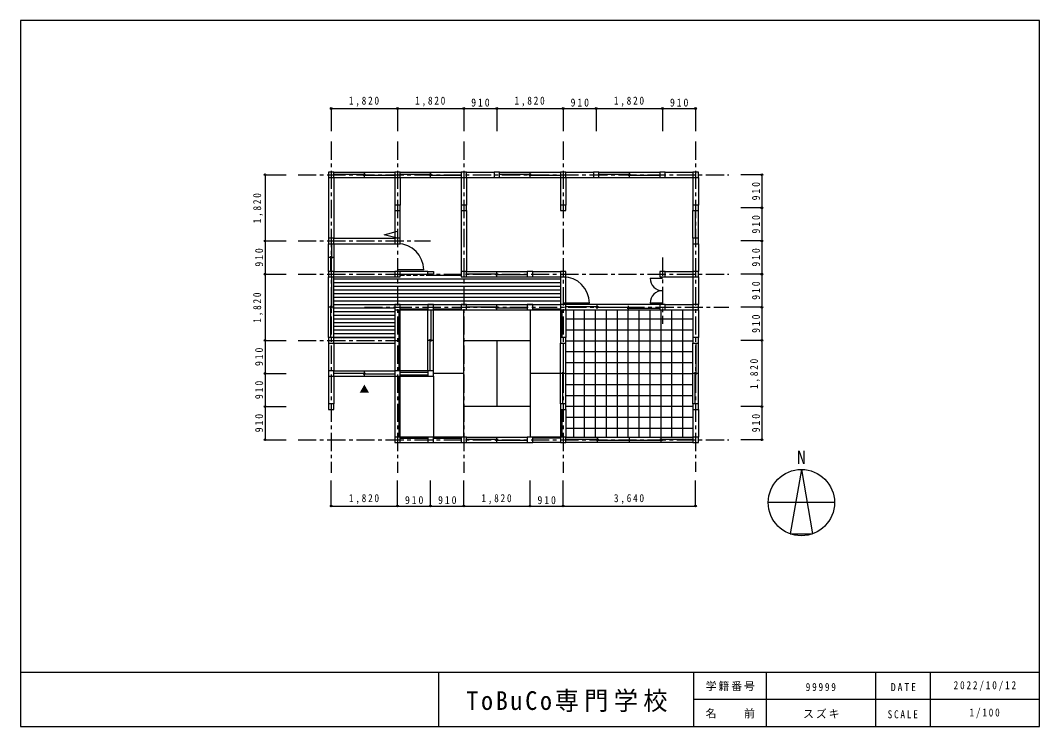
# Model space of a CAD drawing. Units: millimetres at full size, sheet at 1:100. Extents: x -14000 to 14000, y -9700 to 9700.
import ezdxf
from ezdxf.enums import TextEntityAlignment as Align

# ---------------------------------------------------------------- set-up
doc = ezdxf.new("R2010")
doc.units = ezdxf.units.MM
doc.header["$LTSCALE"] = 100
doc.header["$PDMODE"] = 32
doc.header["$PDSIZE"] = 50
doc.linetypes.add('CHAIN1', pattern=[8, 5, -1, 1, -1])
doc.linetypes.add('DASHED1', pattern=[1.8, 1.2, -0.6])
for name, color, linetype in [('0-0_基準線', 4, 'CHAIN1'), ('0-1_柱', 7, 'Continuous'), ('0-2_開口部', 3, 'Continuous'), ('0-3', 3, 'Continuous'), ('0-4', 4, 'Continuous'), ('0-5', 7, 'Continuous'), ('0-6', 4, 'Continuous'), ('0-8', 7, 'Continuous'), ('F-F', 7, 'Continuous')]:
    doc.layers.add(name, color=color, linetype=linetype)
doc.styles.add('ＭＳ ゴシック', font='')
doc.styles.get('ＭＳ ゴシック').set_extended_font_data('MS Gothic')

msp = doc.modelspace()

# ---------------------------------------------------------------- linework, layer by layer
at = {"layer": '0-0_基準線'}
for p, q in [((-5460, 6370), (-5460, -2730)), ((-3640, 6370), (-3640, -2730)), ((-1820, 6370), (-1820, -2730)), ((910, 6370), (910, -2730)), ((4550, 6370), (4550, -2700.8)), ((-6370, 5460), (5460, 5460)), ((-6370, 3640), (-2730, 3640)), ((3640, 3185), (3640, 1365)), ((-6370, 2730), (5460, 2730)), ((-4550, 1820), (5460, 1820)), ((-6370, 910), (-3640, 910)), ((-6370, -1820), (5460, -1820))]:
    msp.add_line(p, q, dxfattribs=at)
at = {"layer": '0-1_柱'}
msp.add_line((4475, 4475), (4625, 4475), dxfattribs=at)
for points in [[(-5535, 5385), (-5385, 5385), (-5385, 5535), (-5535, 5535)], [(-3715, 5385), (-3565, 5385), (-3565, 5535), (-3715, 5535)], [(-1895, 5385), (-1745, 5385), (-1745, 5535), (-1895, 5535)], [(-985, 5385), (-835, 5385), (-835, 5535), (-985, 5535)], [(835, 5385), (985, 5385), (985, 5535), (835, 5535)], [(1745, 5385), (1895, 5385), (1895, 5535), (1745, 5535)], [(3565, 5385), (3715, 5385), (3715, 5535), (3565, 5535)], [(4475, 5385), (4625, 5385), (4625, 5535), (4475, 5535)], [(-3715, 4475), (-3565, 4475), (-3565, 4625), (-3715, 4625)], [(-1895, 4475), (-1745, 4475), (-1745, 4625), (-1895, 4625)], [(835, 4475), (985, 4475), (985, 4625), (835, 4625)], [(-5535, 3565), (-5385, 3565), (-5385, 3715), (-5535, 3715)], [(-3715, 3565), (-3565, 3565), (-3565, 3715), (-3715, 3715)], [(4475, 3565), (4625, 3565), (4625, 3715), (4475, 3715)], [(-5535, 2655), (-5385, 2655), (-5385, 2805), (-5535, 2805)], [(-3715, 2655), (-3565, 2655), (-3565, 2805), (-3715, 2805)], [(-1895, 2655), (-1745, 2655), (-1745, 2805), (-1895, 2805)], [(-75, 2655), (75, 2655), (75, 2805), (-75, 2805)], [(835, 2655), (985, 2655), (985, 2805), (835, 2805)], [(3565, 2655), (3715, 2655), (3715, 2805), (3565, 2805)], [(4475, 2655), (4625, 2655), (4625, 2805), (4475, 2805)], [(-3715, 1745), (-3565, 1745), (-3565, 1895), (-3715, 1895)], [(-2805, 1745), (-2655, 1745), (-2655, 1895), (-2805, 1895)], [(-1895, 1745), (-1745, 1745), (-1745, 1895), (-1895, 1895)], [(-75, 1745), (75, 1745), (75, 1895), (-75, 1895)], [(835, 1745), (985, 1745), (985, 1895), (835, 1895)], [(3565, 1745), (3715, 1745), (3715, 1895), (3565, 1895)], [(4475, 1745), (4625, 1745), (4625, 1895), (4475, 1895)], [(-5535, 835), (-5385, 835), (-5385, 985), (-5535, 985)], [(835, 835), (985, 835), (985, 985), (835, 985)], [(4475, 835), (4625, 835), (4625, 985), (4475, 985)], [(-5535, -75), (-5385, -75), (-5385, 75), (-5535, 75)], [(-3715, -75), (-3565, -75), (-3565, 75), (-3715, 75)], [(-2805, -75), (-2655, -75), (-2655, 75), (-2805, 75)], [(-5535, -985), (-5385, -985), (-5385, -835), (-5535, -835)], [(835, -985), (985, -985), (985, -835), (835, -835)], [(4475, -985), (4625, -985), (4625, -835), (4475, -835)], [(-3715, -1895), (-3565, -1895), (-3565, -1745), (-3715, -1745)], [(-2805, -1895), (-2655, -1895), (-2655, -1745), (-2805, -1745)], [(-1895, -1895), (-1745, -1895), (-1745, -1745), (-1895, -1745)], [(-75, -1895), (75, -1895), (75, -1745), (-75, -1745)], [(835, -1895), (985, -1895), (985, -1745), (835, -1745)], [(4475, -1895), (4625, -1895), (4625, -1745), (4475, -1745)]]:
    msp.add_lwpolyline(points, close=True, dxfattribs=at)
msp.add_lwpolyline([(4625, 4475), (4625, 4625), (4475, 4625), (4475, 4475)], dxfattribs=at)
at = {"layer": '0-2_開口部', "color": 4}
for p, q in [((-5385, 5535), (-3715, 5535)), ((-5385, 5385), (-3715, 5385)), ((-3565, 5535), (-1895, 5535)), ((-3565, 5385), (-1895, 5385)), ((-835, 5535), (835, 5535)), ((-835, 5385), (835, 5385)), ((1895, 5535), (3565, 5535)), ((1895, 5385), (3565, 5385)), ((-3715, 4475), (-3715, 3715)), ((-3565, 3715), (-3565, 4475)), ((4475, 3715), (4475, 4475)), ((4625, 3715), (4625, 4475)), ((-5535, 2805), (-5535, 3565)), ((-5385, 3565), (-5385, 2805)), ((-1745, 2805), (-75, 2805)), ((-5535, 985), (-5535, 2655)), ((-5385, 985), (-5385, 2655)), ((-1745, 2655), (-75, 2655)), ((835, 2655), (835, 1895)), ((985, 1895), (985, 2655)), ((-2805, 75), (-2805, 1745)), ((-2655, 75), (-2655, 1745)), ((-1745, 1895), (-75, 1895)), ((-1745, 1745), (-75, 1745)), ((3565, 1895), (985, 1895)), ((985, 1745), (3565, 1745)), ((835, -835), (835, 835)), ((985, -835), (985, 835)), ((4475, -835), (4475, 835)), ((4625, -835), (4625, 835)), ((-5385, 75), (-3715, 75)), ((-5385, -75), (-3715, -75)), ((-1745, -1745), (-75, -1745)), ((-1745, -1895), (-75, -1895)), ((985, -1745), (4475, -1745)), ((4475, -1895), (985, -1895))]:
    msp.add_line(p, q, dxfattribs=at)
at = {"layer": '0-2_開口部'}
for p, q in [((-5385, 5472), (-4515, 5472)), ((-4585, 5448), (-3715, 5448)), ((-4550, 5405), (-4550, 5515)), ((-3565, 5472), (-2695, 5472)), ((-2765, 5448), (-1895, 5448)), ((-2730, 5405), (-2730, 5515)), ((-835, 5472), (35, 5472)), ((-35, 5448), (835, 5448)), ((0, 5405), (0, 5515)), ((1895, 5472), (2765, 5472)), ((2695, 5448), (3565, 5448)), ((2730, 5405), (2730, 5515)), ((4550, 3715), (4550, 4475)), ((-5448, 3150), (-5448, 3565)), ((-5405, 3185), (-5515, 3185)), ((-5472, 2805), (-5472, 3220)), ((-2920, 2845), (-3640, 2845)), ((-2805, 2805), (-3565, 2805)), ((-5448, 1785), (-5448, 2655)), ((-3565, 2730), (-2805, 2730)), ((-1895, 2692.5), (-2730, 2692.5)), ((-1745, 2742), (-875, 2742)), ((-945, 2718), (-75, 2718)), ((-910, 2675), (-910, 2785)), ((3300, 2615), (3640, 2615)), ((-5405, 1820), (-5515, 1820)), ((-5472, 985), (-5472, 1855)), ((-2718, 875), (-2718, 1745)), ((-1745, 1832), (-875, 1832)), ((-945, 1808), (-75, 1808)), ((-910, 1765), (-910, 1875)), ((1630, 1935), (910, 1935)), ((985, 1844), (1880, 1844)), ((1810, 1820), (2740, 1820)), ((1845, 1777), (1845, 1887)), ((2670, 1796), (3565, 1796)), ((2705, 1753), (2705, 1863)), ((3640, 1935), (3300, 1935)), ((-2675, 910), (-2785, 910)), ((-2742, 75), (-2742, 945)), ((922, -35), (922, 835)), ((4562, -35), (4562, 835)), ((-5385, 12), (-4515, 12)), ((-4550, -55), (-4550, 55)), ((965, 0), (855, 0)), ((898, -835), (898, 35)), ((4605, 0), (4495, 0)), ((4538, -835), (4538, 35)), ((-4585, -12), (-3715, -12)), ((-1745, -1808), (-875, -1808)), ((-945, -1832), (-75, -1832)), ((-910, -1875), (-910, -1765)), ((985, -1808), (1892.5, -1808)), ((1822.5, -1832), (2730, -1832)), ((1857.5, -1875), (1857.5, -1765)), ((2730, -1875), (2730, -1765)), ((2730, -1832), (3637.5, -1832)), ((3567.5, -1808), (4475, -1808)), ((3602.5, -1875), (3602.5, -1765))]:
    msp.add_line(p, q, dxfattribs=at)
at = {"layer": '0-2_開口部', "color": 7}
msp.add_line((4475, 4475), (4625, 4475), dxfattribs=at)
at = {"layer": '0-2_開口部', "color": 4, "linetype": 'DASHED1'}
msp.add_line((-2730, 2692.5), (-3565, 2692.5), dxfattribs=at)
at = {"layer": '0-2_開口部'}
msp.add_lwpolyline([(-3640, 3715), (-4007.1, 3813.4), (-3640, 3911.7)], dxfattribs=at)
msp.add_lwpolyline([(-2655, 2730), (-2805, 2730), (-2805, 2805), (-2655, 2805)], close=True, dxfattribs=at)
at = {"layer": '0-2_開口部', "color": 4}
for centre, radius, start, end in [((-3640, 2845), 720, 0, 90), ((910, 1935), 720, 0, 90), ((3640, 2615), 340, 180, 270), ((3640, 1935), 340, 90, 180)]:
    msp.add_arc(centre, radius, start, end, dxfattribs=at)
at = {"layer": '0-3'}
for p, q in [((-5535, 5385), (-5535, 3715)), ((-5385, 5385), (-5385, 3715)), ((-3715, 5385), (-3715, 4625)), ((-3565, 5385), (-3565, 4625)), ((-1895, 5385), (-1895, 4625)), ((-1745, 5535), (-985, 5535)), ((-1745, 5385), (-1745, 4625)), ((-1745, 5385), (-985, 5385)), ((835, 5385), (835, 4625)), ((985, 5535), (1745, 5535)), ((985, 5385), (1745, 5385)), ((985, 5385), (985, 4625)), ((3715, 5535), (4475, 5535)), ((3715, 5385), (4475, 5385)), ((4475, 5385), (4475, 4625)), ((4625, 5385), (4625, 4625)), ((-1895, 4475), (-1895, 2805)), ((-1745, 4475), (-1745, 2805)), ((-5385, 3715), (-3715, 3715)), ((-5385, 3565), (-3715, 3565)), ((4475, 3565), (4475, 2805)), ((4625, 3565), (4625, 2805)), ((-5385, 2805), (-3715, 2805)), ((75, 2805), (835, 2805)), ((3715, 2805), (4475, 2805)), ((-5385, 2655), (-3715, 2655)), ((75, 2655), (835, 2655)), ((3715, 2655), (4475, 2655)), ((4475, 2655), (4475, 1895)), ((4625, 2655), (4625, 1895)), ((-3715, 1745), (-3715, 75)), ((-3600, 1745), (-3600, 75)), ((-3565, 1895), (-2805, 1895)), ((-3565, 1780), (-2805, 1780)), ((-2655, 1895), (-1895, 1895)), ((-2655, 1780), (-1895, 1780)), ((75, 1895), (835, 1895)), ((75, 1780), (835, 1780)), ((870, 1745), (870, 985)), ((985, 1745), (985, 985)), ((3715, 1895), (4475, 1895)), ((3715, 1745), (4475, 1745)), ((4475, 1745), (4475, 985)), ((4625, 1745), (4625, 985)), ((-5535, 835), (-5535, 75)), ((-5385, 835), (-5385, 75)), ((-3565, 40), (-2805, 40)), ((-5535, -75), (-5535, -835)), ((-5385, -75), (-5385, -835)), ((-3715, -75), (-3715, -1745)), ((-3600, -75), (-3600, -1745)), ((-3565, -40), (-2805, -40)), ((870, -985), (870, -1745)), ((985, -985), (985, -1745)), ((4475, -985), (4475, -1745)), ((4625, -985), (4625, -1745)), ((-3565, -1780), (-2805, -1780)), ((-3565, -1895), (-2805, -1895)), ((-2655, -1780), (-1895, -1780)), ((-2655, -1895), (-1895, -1895)), ((835, -1780), (75, -1780)), ((835, -1895), (75, -1895))]:
    msp.add_line(p, q, dxfattribs=at)
at = {"layer": '0-4'}
for p, q in [((-5385, 2600), (835, 2600)), ((-5385, 2500), (835, 2500)), ((-5385, 2400), (835, 2400)), ((-5385, 2300), (835, 2300)), ((-5385, 2200), (835, 2200)), ((-5385, 2100), (835, 2100)), ((-5385, 2000), (835, 2000)), ((-5385, 1900), (835, 1900)), ((-5385, 1800), (-3715, 1800)), ((-5385, 1700), (-3715, 1700)), ((-2655, 1745), (-1895, 1745)), ((-1820, -1745), (-1820, 1745)), ((0, 1745), (0, -1745)), ((1200, -1745), (1200, 1745)), ((1500, -1745), (1500, 1745)), ((1800, -1745), (1800, 1745)), ((2100, -1745), (2100, 1745)), ((2400, -1745), (2400, 1745)), ((2700, -1745), (2700, 1745)), ((3000, -1745), (3000, 1745)), ((3300, -1745), (3300, 1745)), ((3600, -1745), (3600, 1745)), ((3900, -1745), (3900, 1745)), ((4200, -1745), (4200, 1745)), ((-5385, 1600), (-3715, 1600)), ((-5385, 1500), (-3715, 1500)), ((-5385, 1400), (-3715, 1400)), ((985, 1500), (4475, 1500)), ((-5385, 1300), (-3715, 1300)), ((-5385, 1200), (-3715, 1200)), ((985, 1200), (4475, 1200)), ((-5385, 1100), (-3715, 1100)), ((-5385, 1000), (-3715, 1000)), ((-5385, 985), (-3715, 985)), ((-1820, 910), (0, 910)), ((-910, 910), (-910, -910)), ((985, 900), (4475, 900)), ((-5385, 835), (-3715, 835)), ((985, 600), (4475, 600)), ((985, 300), (4475, 300)), ((-1820, 0), (-2655, 0)), ((835, 0), (0, 0)), ((985, 0), (4475, 0)), ((-2655, -75), (-2655, -1745)), ((985, -300), (4475, -300)), ((985, -600), (4475, -600)), ((0, -910), (-1820, -910)), ((985, -900), (4475, -900)), ((985, -1200), (4475, -1200)), ((985, -1500), (4475, -1500)), ((-1895, -1745), (-2655, -1745))]:
    msp.add_line(p, q, dxfattribs=at)
for points in [[(-2805, 75), (-3565, 75), (-3565, 1745), (-2805, 1745)], [(75, 1745), (835, 1745), (835, 985)], [(-2805, -1745), (-3565, -1745), (-3565, -75), (-2805, -75)], [(835, -985), (835, -1745), (75, -1745)]]:
    msp.add_lwpolyline(points, dxfattribs=at)
at = {"layer": '0-5'}
for p, q in [((7455.3, -2635.8), (7150.2, -4403.1)), ((7455.3, -2635.8), (7760.4, -4403.1)), ((8365.3, -3545.8), (6545.3, -3545.8)), ((7150.2, -4403.1), (7760.4, -4403.1))]:
    msp.add_line(p, q, dxfattribs=at)
msp.add_circle((7455.3, -3545.8), 910, dxfattribs=at)
msp.add_solid([(-4420.1, -530), (-4550, -305), (-4679.9, -530)], dxfattribs=at)
at = {"layer": '0-6'}
for p, q in [((-5460, 7280), (-3640, 7280)), ((-5460, 7280), (-5460, 6654.2)), ((-3640, 7280), (-3640, 6654.2)), ((-3640, 7280), (-1820, 7280)), ((-1820, 7280), (-1820, 6654.2)), ((-1820, 7280), (-910, 7280)), ((-910, 7280), (-910, 6654.2)), ((-910, 7280), (910, 7280)), ((910, 7280), (910, 6654.2)), ((910, 7280), (1820, 7280)), ((1820, 7280), (1820, 6654.2)), ((1820, 7280), (3640, 7280)), ((3640, 7280), (3640, 6654.2)), ((3640, 7280), (4550, 7280)), ((4550, 7280), (4550, 6654.2)), ((-7280, 5460), (-7280, 3640)), ((-7280, 5460), (-6697.7, 5460)), ((6370, 5460), (5788.5, 5460)), ((6370, 5460), (6370, 4550)), ((6370, 4550), (5788.5, 4550)), ((6370, 4550), (6370, 3640)), ((-7280, 3640), (-6697.7, 3640)), ((-7280, 3640), (-7280, 2730)), ((6370, 3640), (5788.5, 3640)), ((6370, 3640), (6370, 2730)), ((-7280, 2730), (-6697.7, 2730)), ((-7280, 2730), (-7280, 910)), ((6370, 2730), (5788.5, 2730)), ((6370, 2730), (6370, 1820)), ((6370, 1820), (5788.5, 1820)), ((6370, 1820), (6370, 910)), ((-7280, 910), (-6697.7, 910)), ((-7280, 910), (-7280, 0)), ((6370, 910), (5788.5, 910)), ((6370, 910), (6370, -910)), ((-7280, 0), (-6697.7, 0)), ((-7280, 0), (-7280, -910)), ((-7280, -910), (-6697.7, -910)), ((-7280, -910), (-7280, -1820)), ((6370, -910), (5788.5, -910)), ((6370, -910), (6370, -1820)), ((-7280, -1820), (-6697.7, -1820)), ((6370, -1820), (5788.5, -1820)), ((-5460, -3640), (-5460, -2939.7)), ((-3640, -3640), (-3640, -2939.7)), ((-2730, -3640), (-2730, -2939.7)), ((-1820, -3640), (-1820, -2939.7)), ((0, -3640), (0, -2939.7)), ((910, -3640), (910, -2939.7)), ((4550, -3640), (4550, -2939.7)), ((-5460, -3640), (-3640, -3640)), ((-3640, -3640), (-2730, -3640)), ((-2730, -3640), (-1820, -3640)), ((-1820, -3640), (0, -3640)), ((0, -3640), (910, -3640)), ((910, -3640), (4550, -3640))]:
    msp.add_line(p, q, dxfattribs=at)
for p in [(-5460, 7280), (-3640, 7280), (-1820, 7280), (-910, 7280), (910, 7280), (1820, 7280), (3640, 7280), (4550, 7280), (-7280, 5460), (6370, 5460), (6370, 4550), (-7280, 3640), (6370, 3640), (-7280, 2730), (6370, 2730), (6370, 1820), (-7280, 910), (6370, 910), (-7280, 0), (-7280, -910), (6370, -910), (-7280, -1820), (6370, -1820), (-5460, -3640), (-3640, -3640), (-2730, -3640), (-1820, -3640), (0, -3640), (910, -3640), (4550, -3640)]:
    msp.add_point(p, dxfattribs=at)
at = {"layer": 'F-F'}
for p, q in [((14000, -9700), (14000, 9700)), ((-14000, -8200), (14000, -8200)), ((-2500, -9700), (-2500, -8200)), ((4500, -9700), (4500, -8200)), ((6500, -9700), (6500, -8200)), ((9500, -9700), (9500, -8200)), ((11000, -9700), (11000, -8200)), ((4500, -8950), (14000, -8950)), ((-14000, -9700), (14000, -9700)), ((-14000, -9700), (-14000, -9700))]:
    msp.add_line(p, q, dxfattribs=at)
msp.add_lwpolyline([(14000, 9700), (-14000, 9700), (-14000, -9700)], dxfattribs=at)

# ---------------------------------------------------------------- texts
at = {"layer": '0-5', "color": 3, "style": 'ＭＳ ゴシック'}
msp.add_text('N', height=366.6, dxfattribs=at).set_placement((7330.3, -2593.7), align=Align.BOTTOM_LEFT)
at = {"layer": '0-6', "color": 7, "char_height": 219.9, "attachment_point": 7, "style": 'ＭＳ ゴシック'}
for s, insert in [('\\T1.38;\\W0.85;1,820', (-4975, 7330)), ('\\T1.38;\\W0.85;1,820', (-3155, 7330)), ('\\T1.38;\\W0.85;1,820', (-425, 7330)), ('\\T1.38;\\W0.85;1,820', (2305, 7330)), ('\\T1.38;\\W0.9;910', (-1615, 7330)), ('\\T1.38;\\W0.9;910', (1115, 7330)), ('\\T1.38;\\W0.9;910', (3845, 7330)), ('\\T1.38;\\W0.85;1,820', (-4975, -3590)), ('\\T1.38;\\W0.85;1,820', (-1335, -3590)), ('\\T1.38;\\W0.85;3,640', (2305, -3590)), ('\\T1.38;\\W0.9;910', (-3435, -3590)), ('\\T1.38;\\W0.9;910', (-2525, -3590)), ('\\T1.38;\\W0.9;910', (205, -3590))]:
    msp.add_mtext(s, dxfattribs=dict(at, insert=insert))
at = {"layer": '0-6', "color": 7, "char_height": 219.9, "attachment_point": 7, "rotation": 90, "style": 'ＭＳ ゴシック'}
for s, insert in [('\\T1.38;\\W0.9;910', (6320, 4755)), ('\\T1.38;\\W0.85;1,820', (-7330, 4125)), ('\\T1.38;\\W0.9;910', (6320, 3845)), ('\\T1.38;\\W0.9;910', (-7330, 2935)), ('\\T1.38;\\W0.9;910', (6320, 2935)), ('\\T1.38;\\W0.9;910', (6320, 2025)), ('\\T1.38;\\W0.85;1,820', (-7330, 1395)), ('\\T1.38;\\W0.9;910', (6320, 1115)), ('\\T1.38;\\W0.9;910', (-7330, 205)), ('\\T1.38;\\W0.85;1,820', (6320, -425)), ('\\T1.38;\\W0.9;910', (-7330, -705)), ('\\T1.38;\\W0.9;910', (-7330, -1615)), ('\\T1.38;\\W0.9;910', (6320, -1615))]:
    msp.add_mtext(s, dxfattribs=dict(at, insert=insert))
at = {"layer": '0-8', "char_height": 219.9, "attachment_point": 7, "style": 'ＭＳ ゴシック'}
for s, insert in [('\\T1.38;\\W0.85;99999', (7575, -8725)), ('\\T1.39;\\W0.85;2022/10/12', (11637.5, -8725)), ('\\T1.17;スズキ', (7500, -9475)), ('\\T1.38;\\W0.85;1/100', (12075, -9475))]:
    msp.add_mtext(s, dxfattribs=dict(at, insert=insert))
at = {"layer": 'F-F', "color": 2, "insert": (-1750, -9300), "char_height": 513.2, "attachment_point": 7, "style": 'ＭＳ ゴシック'}
msp.add_mtext('\\T1.22;\\W0.95;ToBuCo専門学校', dxfattribs=at)
at = {"layer": 'F-F', "char_height": 219.9, "attachment_point": 7, "style": 'ＭＳ ゴシック'}
for s, insert in [('\\T1.17;学籍番号', (4825, -8725)), ('\\T1.38;\\W0.9;DATE', (9912.5, -8725)), ('\\T1.17;名\u3000\u3000前', (4825, -9475)), ('\\T1.38;\\W0.85;SCALE', (9825, -9475))]:
    msp.add_mtext(s, dxfattribs=dict(at, insert=insert))

doc.saveas('drawing.dxf')
